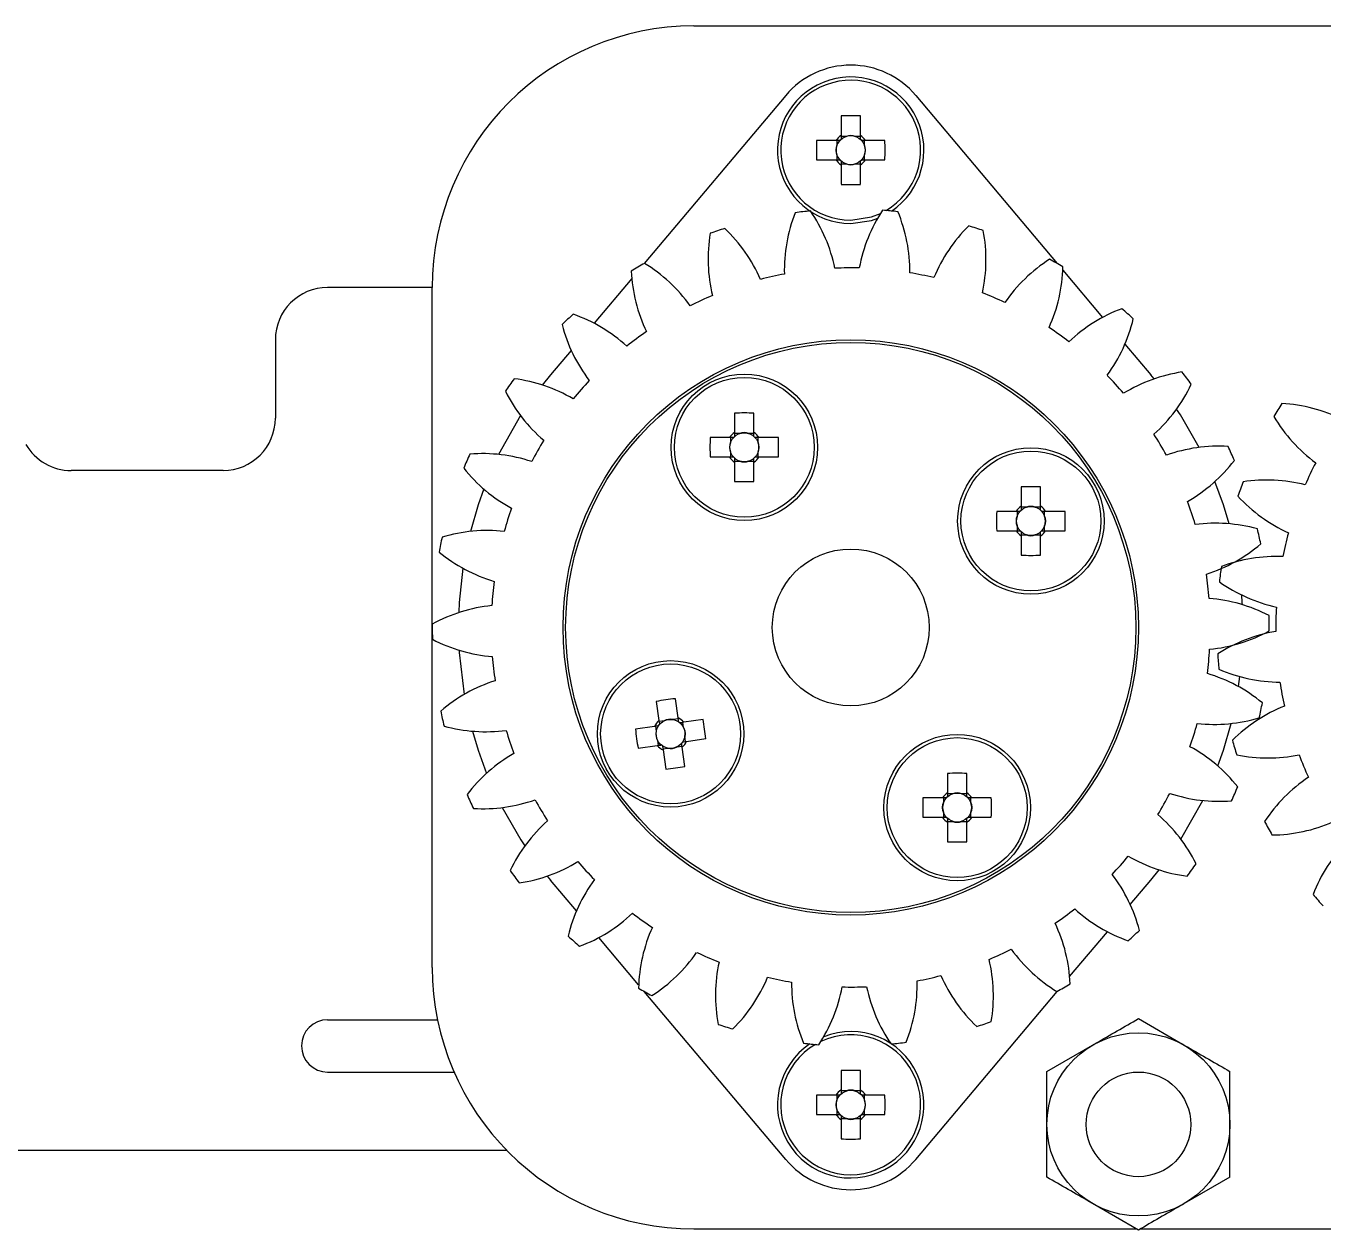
# Model space of a CAD drawing. Header units: millimetres. Extents: x 16604 to 36223, y 4309 to 8014.
# Drawn here: x 19345.87 to 19395.47, y 5282.76 to 5328.8 of the extents above; entities that cross this region are included whole.
import ezdxf

# ---------------------------------------------------------------- set-up
doc = ezdxf.new("R2010")
doc.units = ezdxf.units.MM
doc.layers.get('0').update_dxf_attribs({"lineweight": 35})

msp = doc.modelspace()

# ---------------------------------------------------------------- linework, layer by layer
at = {"color": 7, "linetype": 'Continuous', "lineweight": 25}
for p, q in [((19371.409, 5328.798), (19400.337, 5328.798)), ((19374.922, 5326.141), (19369.516, 5319.716)), ((19379.896, 5326.141), (19385.302, 5319.716)), ((19377.039, 5325.355), (19377.039, 5324.613)), ((19377.779, 5324.613), (19377.779, 5325.355)), ((19376.844, 5324.418), (19376.103, 5324.418)), ((19376.881, 5324.418), (19376.881, 5324.224)), ((19377.233, 5324.576), (19377.039, 5324.576)), ((19377.779, 5324.576), (19377.585, 5324.576)), ((19377.936, 5324.224), (19377.936, 5324.418)), ((19378.715, 5324.418), (19377.974, 5324.418)), ((19376.103, 5323.678), (19376.844, 5323.678)), ((19376.881, 5323.872), (19376.881, 5323.678)), ((19377.936, 5323.678), (19377.936, 5323.872)), ((19377.974, 5323.678), (19378.715, 5323.678)), ((19377.039, 5323.521), (19377.233, 5323.521)), ((19377.039, 5323.483), (19377.039, 5322.742)), ((19377.585, 5323.521), (19377.779, 5323.521)), ((19377.779, 5322.742), (19377.779, 5323.483)), ((19369.038, 5319.147), (19367.594, 5317.431)), ((19385.518, 5319.459), (19387.037, 5317.653)), ((19361.409, 5318.798), (19357.409, 5318.798)), ((19361.409, 5292.798), (19361.409, 5318.798)), ((19355.409, 5316.798), (19355.409, 5313.798)), ((19366.72, 5316.393), (19365.932, 5315.456)), ((19387.894, 5316.635), (19388.886, 5315.456)), ((19365.932, 5315.456), (19365.616, 5315.068)), ((19389.013, 5315.303), (19388.886, 5315.456)), ((19364.783, 5313.897), (19363.946, 5312.413)), ((19372.969, 5313.992), (19372.969, 5313.251)), ((19373.709, 5313.251), (19373.709, 5313.992)), ((19373.164, 5313.213), (19372.969, 5313.213)), ((19373.709, 5313.213), (19373.515, 5313.213)), ((19372.775, 5313.056), (19372.033, 5313.056)), ((19372.812, 5313.056), (19372.812, 5312.862)), ((19373.867, 5312.862), (19373.867, 5313.056)), ((19374.646, 5313.056), (19373.904, 5313.056)), ((19372.033, 5312.316), (19372.775, 5312.316)), ((19372.812, 5312.51), (19372.812, 5312.316)), ((19373.867, 5312.316), (19373.867, 5312.51)), ((19373.904, 5312.316), (19374.646, 5312.316)), ((19353.409, 5311.798), (19347.605, 5311.798)), ((19372.969, 5312.158), (19373.164, 5312.158)), ((19372.969, 5312.121), (19372.969, 5311.379)), ((19373.515, 5312.158), (19373.709, 5312.158)), ((19373.709, 5311.379), (19373.709, 5312.121)), ((19383.927, 5311.174), (19383.927, 5310.432)), ((19384.667, 5310.432), (19384.667, 5311.174)), ((19383.732, 5310.238), (19382.99, 5310.238)), ((19383.769, 5310.238), (19383.769, 5310.043)), ((19384.121, 5310.395), (19383.927, 5310.395)), ((19384.667, 5310.395), (19384.472, 5310.395)), ((19384.824, 5310.043), (19384.824, 5310.238)), ((19385.603, 5310.238), (19384.861, 5310.238)), ((19382.99, 5309.498), (19383.732, 5309.498)), ((19383.769, 5309.692), (19383.769, 5309.498)), ((19383.927, 5309.34), (19384.121, 5309.34)), ((19383.927, 5309.303), (19383.927, 5308.561)), ((19384.472, 5309.34), (19384.667, 5309.34)), ((19384.667, 5308.561), (19384.667, 5309.303)), ((19384.824, 5309.498), (19384.824, 5309.692)), ((19384.861, 5309.498), (19385.603, 5309.498)), ((19392.237, 5303.535), (19392.291, 5303.92)), ((19369.972, 5302.97), (19370.076, 5302.236)), ((19370.808, 5302.34), (19370.704, 5303.074)), ((19370.814, 5302.303), (19370.621, 5302.276)), ((19371.763, 5302.278), (19371.029, 5302.174)), ((19369.91, 5302.016), (19369.176, 5301.911)), ((19369.947, 5302.021), (19369.974, 5301.829)), ((19370.273, 5302.226), (19370.081, 5302.199)), ((19371.019, 5301.977), (19370.992, 5302.169)), ((19369.28, 5301.179), (19370.014, 5301.283)), ((19370.024, 5301.48), (19370.051, 5301.288)), ((19371.096, 5301.436), (19371.068, 5301.629)), ((19371.133, 5301.442), (19371.867, 5301.546)), ((19370.229, 5301.154), (19370.421, 5301.182)), ((19370.234, 5301.117), (19370.339, 5300.383)), ((19370.77, 5301.231), (19370.962, 5301.258)), ((19371.071, 5300.487), (19370.967, 5301.221)), ((19381.109, 5300.217), (19381.109, 5299.475)), ((19381.849, 5299.475), (19381.849, 5300.217)), ((19381.303, 5299.438), (19381.109, 5299.438)), ((19381.849, 5299.438), (19381.654, 5299.438)), ((19380.914, 5299.281), (19380.172, 5299.281)), ((19380.951, 5299.281), (19380.951, 5299.086)), ((19382.006, 5299.086), (19382.006, 5299.281)), ((19382.785, 5299.281), (19382.043, 5299.281)), ((19390.035, 5297.7), (19390.871, 5299.183)), ((19380.172, 5298.541), (19380.914, 5298.541)), ((19380.951, 5298.735), (19380.951, 5298.541)), ((19381.109, 5298.383), (19381.303, 5298.383)), ((19381.109, 5298.346), (19381.109, 5297.604)), ((19381.654, 5298.383), (19381.849, 5298.383)), ((19381.849, 5297.604), (19381.849, 5298.346)), ((19382.006, 5298.541), (19382.006, 5298.735)), ((19382.043, 5298.541), (19382.785, 5298.541)), ((19388.886, 5296.141), (19389.202, 5296.528)), ((19365.805, 5296.293), (19365.932, 5296.141)), ((19366.924, 5294.961), (19365.932, 5296.141)), ((19388.097, 5295.203), (19388.886, 5296.141)), ((19369.3, 5292.138), (19367.781, 5293.943)), ((19385.78, 5292.449), (19387.224, 5294.165)), ((19374.922, 5285.456), (19369.516, 5291.88)), ((19379.896, 5285.456), (19385.302, 5291.88)), ((19357.409, 5290.798), (19361.611, 5290.798)), ((19388.409, 5290.84), (19390.159, 5289.829)), ((19384.909, 5288.819), (19386.659, 5289.829)), ((19357.409, 5288.798), (19362.244, 5288.798)), ((19377.039, 5288.855), (19377.039, 5288.113)), ((19377.779, 5288.113), (19377.779, 5288.855)), ((19376.844, 5287.918), (19376.103, 5287.918)), ((19376.881, 5287.918), (19376.881, 5287.724)), ((19377.233, 5288.076), (19377.039, 5288.076)), ((19377.779, 5288.076), (19377.585, 5288.076)), ((19377.936, 5287.724), (19377.936, 5287.918)), ((19378.715, 5287.918), (19377.974, 5287.918)), ((19376.103, 5287.178), (19376.844, 5287.178)), ((19376.881, 5287.372), (19376.881, 5287.178)), ((19377.039, 5287.021), (19377.233, 5287.021)), ((19377.039, 5286.983), (19377.039, 5286.242)), ((19377.585, 5287.021), (19377.779, 5287.021)), ((19377.779, 5286.242), (19377.779, 5286.983)), ((19377.936, 5287.178), (19377.936, 5287.372)), ((19377.974, 5287.178), (19378.715, 5287.178)), ((19364.268, 5285.798), (19281.409, 5285.798)), ((19391.909, 5284.777), (19390.159, 5283.767)), ((19388.409, 5282.757), (19386.659, 5283.767)), ((19371.409, 5282.798), (19388.337, 5282.798)), ((19388.481, 5282.798), (19400.337, 5282.798))]:
    msp.add_line(p, q, dxfattribs=at)
at = {"color": 8, "linetype": 'Continuous', "lineweight": 25, "flags": 128}
msp.add_lwpolyline([(19377.409, 5321.374), (19378.197, 5321.493), (19378.551, 5321.63)], dxfattribs=at)
at = {"color": 7, "linetype": 'Continuous', "lineweight": 25, "flags": 128}
for points in [[(19377.409, 5321.248), (19378.198, 5321.362), (19378.44, 5321.445)], [(19390.736, 5312.683), (19390.019, 5313.922), (19389.869, 5314.149)], [(19391.876, 5309.762), (19391.657, 5310.488), (19391.333, 5311.376)], [(19363.375, 5311.095), (19363.161, 5310.488), (19362.865, 5309.47)], [(19362.581, 5308.061), (19362.439, 5306.751), (19362.42, 5306.366)], [(19392.384, 5306.668), (19392.379, 5306.751), (19392.357, 5307.041)], [(19362.434, 5304.929), (19362.439, 5304.845), (19362.629, 5303.237)], [(19362.942, 5301.834), (19363.161, 5301.109), (19363.485, 5300.22)], [(19391.443, 5300.502), (19391.657, 5301.109), (19391.953, 5302.126)], [(19364.082, 5298.913), (19364.799, 5297.674), (19364.949, 5297.447)]]:
    msp.add_lwpolyline(points, dxfattribs=at)
at = {"color": 7, "linetype": 'Continuous', "lineweight": 25}
for centre, radius in [((19377.409, 5324.048), 0.556), ((19377.409, 5305.798), 11), ((19377.409, 5305.798), 10.9), ((19373.339, 5312.686), 2.8), ((19373.339, 5312.686), 2.674), ((19373.339, 5312.686), 0.556), ((19384.297, 5309.868), 2.8), ((19384.297, 5309.868), 2.674), ((19384.297, 5309.868), 0.556), ((19377.409, 5305.798), 3), ((19370.521, 5301.729), 2.8), ((19370.521, 5301.729), 2.674), ((19370.521, 5301.729), 0.556), ((19381.479, 5298.911), 2.8), ((19381.479, 5298.911), 2.674), ((19381.479, 5298.911), 0.556), ((19388.409, 5286.798), 3.5), ((19388.409, 5286.798), 2), ((19377.409, 5287.548), 0.556)]:
    msp.add_circle(centre, radius, dxfattribs=at)
for centre, radius, start, end in [((19371.409, 5318.798), 10, 90, 180), ((19377.409, 5324.048), 3.25, 40.0784, 139.9216), ((19377.409, 5324.048), 2.8, 303.8243, 270), ((19377.409, 5314.386), 10.975, 88.068, 91.932), ((19377.409, 5324.048), 0.675, 123.2306, 146.7694), ((19377.409, 5324.048), 0.675, 33.2306, 56.7694), ((19387.071, 5324.048), 10.975, 178.068, 181.932), ((19367.747, 5324.048), 10.975, 358.068, 1.932), ((19377.409, 5324.048), 0.675, 213.2306, 236.7694), ((19377.409, 5324.048), 0.675, 303.2306, 326.7694), ((19377.409, 5333.71), 10.975, 268.068, 271.932), ((19380.87, 5319.462), 6, 158.5441, 181.4411), ((19377.409, 5305.798), 16, 95.5288, 97.6249), ((19370.929, 5318.316), 6, 11.7125, 34.6095), ((19383.635, 5318.444), 6, 146.5441, 169.4411), ((19377.409, 5305.798), 16, 83.5288, 85.6249), ((19373.673, 5319.39), 6, 359.7125, 22.6095), ((19386.129, 5316.873), 6, 134.5441, 157.4411), ((19377.409, 5305.798), 16, 71.5288, 73.6249), ((19377.954, 5319.883), 6, 170.5441, 193.4411), ((19377.409, 5305.798), 16, 107.5288, 109.6249), ((19368.468, 5316.695), 6, 23.7125, 46.6095), ((19376.581, 5319.869), 6, 347.7125, 10.6095), ((19377.409, 5305.798), 16, 119.5288, 121.6249), ((19366.398, 5314.598), 6, 35.7125, 58.6095), ((19388.241, 5314.818), 6, 122.5441, 145.4411), ((19377.409, 5305.798), 16, 59.5288, 61.6249), ((19375.013, 5319.688), 6, 182.5441, 205.4411), ((19377.409, 5305.798), 13.749, 100.6328, 104.5208), ((19377.409, 5305.798), 13.749, 88.6328, 92.5208), ((19377.409, 5305.798), 13.749, 76.6328, 80.5208), ((19379.524, 5319.734), 6, 335.7125, 358.6095), ((19357.409, 5316.798), 2, 90, 180), ((19377.409, 5305.798), 13.749, 112.6328, 116.5208), ((19377.409, 5305.798), 13.749, 64.6328, 68.5208), ((19377.409, 5305.798), 16, 131.5288, 133.6249), ((19364.809, 5312.116), 6, 47.7125, 70.6095), ((19389.879, 5312.369), 6, 110.5441, 133.4411), ((19377.409, 5305.798), 16, 47.5288, 49.6249), ((19372.178, 5318.887), 6, 194.5441, 217.4411), ((19377.409, 5305.798), 13.749, 52.6328, 56.5208), ((19382.376, 5318.99), 6, 323.7125, 346.6095), ((19377.409, 5305.798), 13.749, 124.6328, 128.5208), ((19377.409, 5305.798), 16, 143.5288, 145.6249), ((19363.771, 5309.359), 6, 59.7125, 82.6095), ((19377.409, 5305.798), 13.749, 136.6328, 140.5208), ((19377.409, 5305.798), 13.749, 40.6328, 44.5208), ((19390.973, 5309.633), 6, 98.5441, 121.4411), ((19377.409, 5305.798), 16, 35.5288, 37.6249), ((19369.571, 5317.513), 6, 206.5441, 229.4411), ((19385.01, 5317.669), 6, 311.7125, 334.6095), ((19407.409, 5305.798), 16, 147.6353, 149.7314), ((19393.551, 5308.373), 6, 63.8191, 86.7161), ((19353.409, 5313.798), 2, 270, 0), ((19373.339, 5303.024), 10.975, 88.068, 91.932), ((19398.752, 5316.922), 6, 210.6507, 233.5477), ((19373.339, 5312.686), 0.675, 123.2306, 146.7694), ((19373.339, 5312.686), 0.675, 33.2306, 56.7694), ((19377.409, 5305.798), 13.749, 28.6328, 32.5208), ((19347.605, 5313.798), 2, 210, 270), ((19377.409, 5305.798), 13.749, 148.6328, 152.5208), ((19383.002, 5312.686), 10.975, 178.068, 181.932), ((19363.677, 5312.686), 10.975, 358.068, 1.932), ((19391.474, 5306.729), 6, 86.5441, 109.4411), ((19377.409, 5305.798), 16, 23.5288, 25.6249), ((19377.409, 5305.798), 16, 155.5288, 157.6249), ((19363.328, 5306.445), 6, 71.7125, 94.6095), ((19373.339, 5312.686), 0.675, 213.2306, 236.7694), ((19373.339, 5312.686), 0.675, 303.2306, 326.7694), ((19387.312, 5315.829), 6, 299.7125, 322.6095), ((19367.306, 5315.628), 6, 218.5441, 241.4411), ((19407.409, 5305.798), 13.749, 152.7394, 156.6274), ((19373.339, 5322.348), 10.975, 268.068, 271.932), ((19407.409, 5305.798), 16, 159.6353, 161.7314), ((19393.318, 5305.435), 6, 75.8191, 98.7161), ((19384.297, 5300.206), 10.975, 88.068, 91.932), ((19396.628, 5314.879), 6, 222.6507, 245.5477), ((19377.409, 5305.798), 13.749, 160.6328, 164.5208), ((19393.959, 5309.868), 10.975, 178.068, 181.932), ((19384.297, 5309.868), 0.675, 123.2306, 146.7694), ((19384.297, 5309.868), 0.675, 33.2306, 56.7694), ((19374.634, 5309.868), 10.975, 358.068, 1.932), ((19377.409, 5305.798), 13.749, 16.6328, 20.5208), ((19391.36, 5303.784), 6, 74.5441, 97.4411), ((19377.409, 5305.798), 16, 167.5288, 169.6249), ((19363.502, 5303.504), 6, 83.7125, 106.6095), ((19384.297, 5309.868), 0.675, 213.2306, 236.7694), ((19384.297, 5309.868), 0.675, 303.2306, 326.7694), ((19377.409, 5305.798), 16, 11.5288, 13.6249), ((19407.409, 5305.798), 13.749, 164.7394, 168.6274), ((19389.181, 5313.551), 6, 287.7125, 310.6095), ((19365.483, 5313.312), 6, 230.5441, 253.4411), ((19384.297, 5319.53), 10.975, 268.068, 271.932), ((19393.702, 5302.514), 6, 87.8191, 110.7161), ((19377.409, 5305.798), 13.749, 4.6328, 8.5208), ((19407.409, 5305.798), 16, 171.6353, 173.7314), ((19377.409, 5305.798), 13.749, 172.6328, 176.5208), ((19394.976, 5312.439), 6, 234.6507, 257.5477), ((19390.636, 5300.928), 6, 62.5441, 85.4411), ((19364.283, 5300.662), 6, 95.7125, 118.6095), ((19377.409, 5305.798), 16, 359.5288, 1.6249), ((19407.409, 5305.798), 13.749, 176.7394, 180.6274), ((19377.409, 5305.798), 16, 179.5288, 181.6249), ((19364.182, 5310.669), 6, 242.5441, 265.4411), ((19390.535, 5310.934), 6, 275.7125, 298.6095), ((19394.684, 5299.736), 6, 99.8191, 122.7161), ((19377.409, 5305.798), 13.749, 352.6328, 356.5208), ((19407.409, 5305.798), 16, 183.6353, 185.7314), ((19377.409, 5305.798), 13.749, 184.6328, 188.5208), ((19365.637, 5298.045), 6, 107.7125, 130.6095), ((19389.334, 5298.284), 6, 50.5441, 73.4411), ((19393.867, 5309.709), 6, 246.6507, 269.5477), ((19407.409, 5305.798), 13.749, 188.7394, 192.6274), ((19371.879, 5292.162), 10.975, 96.1438, 100.0078), ((19396.223, 5297.222), 6, 111.8191, 134.7161), ((19377.409, 5305.798), 16, 347.5288, 349.6249), ((19377.409, 5305.798), 16, 191.5288, 193.6249), ((19370.521, 5301.729), 0.675, 41.3064, 64.8452), ((19360.955, 5300.371), 10.975, 6.1438, 10.0078), ((19391.316, 5308.093), 6, 263.7125, 286.6095), ((19363.458, 5307.812), 6, 254.5441, 277.4411), ((19377.409, 5305.798), 13.749, 196.6328, 200.5208), ((19380.088, 5303.086), 10.975, 186.1438, 190.0078), ((19370.521, 5301.729), 0.675, 131.3064, 154.8452), ((19377.409, 5305.798), 13.749, 340.6328, 344.5208), ((19370.521, 5301.729), 0.675, 221.3064, 244.8452), ((19370.521, 5301.729), 0.675, 311.3064, 334.8452), ((19407.409, 5305.798), 16, 195.6353, 197.7314), ((19367.506, 5295.767), 6, 119.7125, 142.6095), ((19387.512, 5295.969), 6, 38.5441, 61.4411), ((19393.35, 5306.808), 6, 258.6507, 281.5477), ((19407.409, 5305.798), 13.749, 200.7394, 204.6274), ((19369.164, 5311.295), 10.975, 276.1438, 280.0078), ((19381.479, 5289.248), 10.975, 88.068, 91.932), ((19398.25, 5295.084), 6, 123.8191, 146.7161), ((19377.409, 5305.798), 16, 203.5288, 205.6249), ((19381.479, 5298.911), 0.675, 123.2306, 146.7694), ((19381.479, 5298.911), 0.675, 33.2306, 56.7694), ((19377.409, 5305.798), 13.749, 328.6328, 332.5208), ((19391.489, 5305.151), 6, 251.7125, 274.6095), ((19377.409, 5305.798), 16, 335.5288, 337.6249), ((19363.344, 5304.868), 6, 266.5441, 289.4411), ((19377.409, 5305.798), 13.749, 208.6328, 212.5208), ((19391.141, 5298.911), 10.975, 178.068, 181.932), ((19371.816, 5298.911), 10.975, 358.068, 1.932), ((19369.808, 5293.928), 6, 131.7125, 154.6095), ((19381.479, 5298.911), 0.675, 213.2306, 236.7694), ((19381.479, 5298.911), 0.675, 303.2306, 326.7694), ((19385.247, 5294.083), 6, 26.5441, 49.4411), ((19407.409, 5305.798), 16, 207.6353, 209.7314), ((19393.447, 5303.863), 6, 270.6507, 293.5477), ((19381.479, 5308.573), 10.975, 268.068, 271.932), ((19400.678, 5293.414), 6, 135.8191, 158.7161), ((19363.845, 5301.964), 6, 278.5441, 301.4411), ((19377.409, 5305.798), 13.749, 220.6328, 224.5208), ((19377.409, 5305.798), 13.749, 316.6328, 320.5208), ((19391.047, 5302.238), 6, 239.7125, 262.6095), ((19377.409, 5305.798), 16, 215.5288, 217.6249), ((19382.64, 5292.709), 6, 14.5441, 37.4411), ((19377.409, 5305.798), 16, 323.5288, 325.6249), ((19372.442, 5292.607), 6, 143.7125, 166.6095), ((19407.409, 5305.798), 16, 219.6353, 221.7314), ((19364.939, 5299.227), 6, 290.5441, 313.4411), ((19377.409, 5305.798), 13.749, 232.6328, 236.5208), ((19377.409, 5305.798), 13.749, 304.6328, 308.5208), ((19390.009, 5299.48), 6, 227.7125, 250.6095), ((19375.294, 5291.862), 6, 155.7125, 178.6095), ((19379.805, 5291.908), 6, 2.5441, 25.4411), ((19377.409, 5305.798), 16, 227.5288, 229.6249), ((19377.409, 5305.798), 16, 311.5288, 313.6249), ((19366.577, 5296.778), 6, 302.5441, 325.4411), ((19377.409, 5305.798), 13.749, 244.6328, 248.5208), ((19377.409, 5305.798), 13.749, 292.6328, 296.5208), ((19388.42, 5296.998), 6, 215.7125, 238.6095), ((19378.237, 5291.727), 6, 167.7125, 190.6095), ((19376.864, 5291.713), 6, 350.5441, 13.4411), ((19371.409, 5292.798), 10, 180, 270), ((19368.689, 5294.723), 6, 314.5441, 337.4411), ((19377.409, 5305.798), 13.749, 256.6328, 260.5208), ((19377.409, 5305.798), 13.749, 280.6328, 284.5208), ((19386.35, 5294.901), 6, 203.7125, 226.6095), ((19377.409, 5305.798), 16, 239.5288, 241.6249), ((19381.145, 5292.207), 6, 179.7125, 202.6095), ((19371.183, 5293.153), 6, 326.5441, 349.4411), ((19377.409, 5305.798), 13.749, 268.6328, 272.5208), ((19383.889, 5293.28), 6, 191.7125, 214.6095), ((19373.948, 5292.134), 6, 338.5441, 1.4411), ((19377.409, 5305.798), 16, 299.5288, 301.6249), ((19357.409, 5289.798), 1, 90, 270), ((19377.409, 5305.798), 16, 251.5288, 253.6249), ((19377.409, 5305.798), 16, 287.5288, 289.6249), ((19377.409, 5287.548), 2.8, 123.8243, 111.6038), ((19377.409, 5305.798), 16, 263.5288, 265.6249), ((19377.409, 5305.798), 16, 275.5288, 277.6249), ((19377.409, 5277.886), 10.975, 88.068, 91.932), ((19387.071, 5287.548), 10.975, 178.068, 181.932), ((19377.409, 5287.548), 0.675, 123.2306, 146.7694), ((19377.409, 5287.548), 0.675, 33.2306, 56.7694), ((19367.747, 5287.548), 10.975, 358.068, 1.932), ((19377.409, 5287.548), 0.675, 213.2306, 236.7694), ((19377.409, 5287.548), 0.675, 303.2306, 326.7694), ((19377.409, 5297.21), 10.975, 268.068, 271.932), ((19377.409, 5287.548), 3.25, 220.0784, 319.9216)]:
    msp.add_arc(centre, radius, start, end, dxfattribs=at)
at = {"color": 8, "linetype": 'Continuous', "lineweight": 25}
for centre, start, end in [((19377.409, 5324.048), 300.3772, 270), ((19377.409, 5287.548), 120.3772, 115.2863)]:
    msp.add_arc(centre, 2.674, start, end, dxfattribs=at)
at = {"color": 7, "linetype": 'Continuous', "lineweight": 25}
for centre, major_axis, start_param, end_param in [((19377.409, 5324.117), (0, 0.492), 5.913772, 6.652598), ((19377.34, 5324.048), (0.492, 0), 2.77218, 3.511006), ((19377.478, 5324.048), (0.492, 0), 5.913772, 6.652598), ((19377.409, 5323.979), (0, 0.492), 2.77218, 3.511006), ((19373.339, 5312.755), (0, 0.492), 5.913772, 6.652598), ((19373.27, 5312.686), (0.492, 0), 2.77218, 3.511006), ((19373.408, 5312.686), (0.492, 0), 5.913772, 6.652598), ((19373.339, 5312.617), (0, 0.492), 2.77218, 3.511006), ((19384.297, 5309.937), (0, 0.492), 5.913772, 6.652598), ((19384.228, 5309.868), (0.492, 0), 2.77218, 3.511006), ((19384.366, 5309.868), (0.492, 0), 5.913772, 6.652598), ((19384.297, 5309.799), (0, 0.492), 2.77218, 3.511006), ((19370.512, 5301.797), (-0.069, 0.487), 5.913772, 6.652598), ((19370.453, 5301.719), (0.487, 0.069), 2.77218, 3.511006), ((19370.59, 5301.738), (0.487, 0.069), 5.913772, 6.652598), ((19370.531, 5301.66), (-0.069, 0.487), 2.77218, 3.511006), ((19381.479, 5298.98), (0, 0.492), 5.913772, 6.652598), ((19381.41, 5298.911), (0.492, 0), 2.77218, 3.511006), ((19381.547, 5298.911), (0.492, 0), 5.913772, 6.652598), ((19381.479, 5298.842), (0, 0.492), 2.77218, 3.511006), ((19377.409, 5287.617), (0, 0.492), 5.913772, 6.652598), ((19377.34, 5287.548), (0.492, 0), 2.77218, 3.511006), ((19377.478, 5287.548), (0.492, 0), 5.913772, 6.652598), ((19377.409, 5287.479), (0, 0.492), 2.77218, 3.511006)]:
    msp.add_ellipse(centre, major_axis=major_axis, ratio=0.990116, start_param=start_param, end_param=end_param, dxfattribs=at)
for points, knots in [([(19377.039, 5324.613), (19377.039, 5324.607), (19377.039, 5324.567), (19377.039, 5324.518), (19377.039, 5324.472), (19377.039, 5324.463)], [0, 0, 0, 0, 0.116743, 0.839382, 1, 1, 1, 1]), ([(19377.779, 5324.463), (19377.779, 5324.472), (19377.779, 5324.518), (19377.779, 5324.567), (19377.779, 5324.607), (19377.779, 5324.613)], [0, 0, 0, 0, 0.160618, 0.883257, 1, 1, 1, 1]), ([(19376.994, 5324.418), (19376.985, 5324.418), (19376.939, 5324.418), (19376.89, 5324.418), (19376.85, 5324.418), (19376.844, 5324.418)], [0, 0, 0, 0, 0.160618, 0.883257, 1, 1, 1, 1]), ([(19377.974, 5324.418), (19377.968, 5324.418), (19377.928, 5324.418), (19377.879, 5324.418), (19377.832, 5324.418), (19377.824, 5324.418)], [0, 0, 0, 0, 0.1167429, 0.8393822, 1, 1, 1, 1]), ([(19376.844, 5323.678), (19376.85, 5323.678), (19376.89, 5323.678), (19376.939, 5323.678), (19376.985, 5323.678), (19376.994, 5323.678)], [0, 0, 0, 0, 0.116743, 0.839382, 1, 1, 1, 1]), ([(19377.039, 5323.633), (19377.039, 5323.625), (19377.039, 5323.578), (19377.039, 5323.529), (19377.039, 5323.489), (19377.039, 5323.483)], [0, 0, 0, 0, 0.1606178, 0.8832571, 1, 1, 1, 1]), ([(19377.779, 5323.483), (19377.779, 5323.489), (19377.779, 5323.529), (19377.779, 5323.578), (19377.779, 5323.625), (19377.779, 5323.633)], [0, 0, 0, 0, 0.116743, 0.839382, 1, 1, 1, 1]), ([(19377.824, 5323.678), (19377.832, 5323.678), (19377.879, 5323.678), (19377.928, 5323.678), (19377.968, 5323.678), (19377.974, 5323.678)], [0, 0, 0, 0, 0.160618, 0.883257, 1, 1, 1, 1]), ([(19372.969, 5313.251), (19372.969, 5313.245), (19372.969, 5313.205), (19372.969, 5313.156), (19372.969, 5313.109), (19372.969, 5313.101)], [0, 0, 0, 0, 0.116743, 0.839382, 1, 1, 1, 1]), ([(19373.709, 5313.101), (19373.709, 5313.109), (19373.709, 5313.156), (19373.709, 5313.205), (19373.709, 5313.245), (19373.709, 5313.251)], [0, 0, 0, 0, 0.160618, 0.883257, 1, 1, 1, 1]), ([(19372.924, 5313.056), (19372.916, 5313.056), (19372.869, 5313.056), (19372.82, 5313.056), (19372.78, 5313.056), (19372.775, 5313.056)], [0, 0, 0, 0, 0.160618, 0.883257, 1, 1, 1, 1]), ([(19373.904, 5313.056), (19373.899, 5313.056), (19373.859, 5313.056), (19373.809, 5313.056), (19373.763, 5313.056), (19373.754, 5313.056)], [0, 0, 0, 0, 0.1167429, 0.8393822, 1, 1, 1, 1]), ([(19372.775, 5312.316), (19372.78, 5312.316), (19372.82, 5312.316), (19372.869, 5312.316), (19372.916, 5312.316), (19372.924, 5312.316)], [0, 0, 0, 0, 0.116743, 0.839382, 1, 1, 1, 1]), ([(19372.969, 5312.271), (19372.969, 5312.262), (19372.969, 5312.216), (19372.969, 5312.167), (19372.969, 5312.127), (19372.969, 5312.121)], [0, 0, 0, 0, 0.1606178, 0.8832571, 1, 1, 1, 1]), ([(19373.709, 5312.121), (19373.709, 5312.127), (19373.709, 5312.167), (19373.709, 5312.216), (19373.709, 5312.262), (19373.709, 5312.271)], [0, 0, 0, 0, 0.116743, 0.839382, 1, 1, 1, 1]), ([(19373.754, 5312.316), (19373.763, 5312.316), (19373.809, 5312.316), (19373.859, 5312.316), (19373.899, 5312.316), (19373.904, 5312.316)], [0, 0, 0, 0, 0.160618, 0.883257, 1, 1, 1, 1]), ([(19383.882, 5310.238), (19383.873, 5310.238), (19383.826, 5310.238), (19383.777, 5310.238), (19383.737, 5310.238), (19383.732, 5310.238)], [0, 0, 0, 0, 0.160618, 0.883257, 1, 1, 1, 1]), ([(19383.927, 5310.432), (19383.927, 5310.427), (19383.927, 5310.387), (19383.927, 5310.338), (19383.927, 5310.291), (19383.927, 5310.283)], [0, 0, 0, 0, 0.116743, 0.839382, 1, 1, 1, 1]), ([(19384.667, 5310.283), (19384.667, 5310.291), (19384.667, 5310.338), (19384.667, 5310.387), (19384.667, 5310.427), (19384.667, 5310.432)], [0, 0, 0, 0, 0.160618, 0.883257, 1, 1, 1, 1]), ([(19384.861, 5310.238), (19384.856, 5310.238), (19384.816, 5310.238), (19384.767, 5310.238), (19384.72, 5310.238), (19384.712, 5310.238)], [0, 0, 0, 0, 0.1167429, 0.8393822, 1, 1, 1, 1]), ([(19383.732, 5309.498), (19383.737, 5309.498), (19383.777, 5309.498), (19383.826, 5309.498), (19383.873, 5309.498), (19383.882, 5309.498)], [0, 0, 0, 0, 0.116743, 0.839382, 1, 1, 1, 1]), ([(19383.927, 5309.453), (19383.927, 5309.444), (19383.927, 5309.398), (19383.927, 5309.349), (19383.927, 5309.309), (19383.927, 5309.303)], [0, 0, 0, 0, 0.1606178, 0.8832571, 1, 1, 1, 1]), ([(19384.667, 5309.303), (19384.667, 5309.309), (19384.667, 5309.349), (19384.667, 5309.398), (19384.667, 5309.444), (19384.667, 5309.453)], [0, 0, 0, 0, 0.116743, 0.839382, 1, 1, 1, 1]), ([(19384.712, 5309.498), (19384.72, 5309.498), (19384.767, 5309.498), (19384.816, 5309.498), (19384.856, 5309.498), (19384.861, 5309.498)], [0, 0, 0, 0, 0.160618, 0.883257, 1, 1, 1, 1]), ([(19370.829, 5302.192), (19370.828, 5302.2), (19370.822, 5302.246), (19370.815, 5302.295), (19370.809, 5302.334), (19370.808, 5302.34)], [0, 0, 0, 0, 0.160618, 0.883257, 1, 1, 1, 1]), ([(19370.059, 5302.037), (19370.05, 5302.035), (19370.004, 5302.029), (19369.955, 5302.022), (19369.916, 5302.016), (19369.91, 5302.016)], [0, 0, 0, 0, 0.160618, 0.883257, 1, 1, 1, 1]), ([(19370.076, 5302.236), (19370.076, 5302.23), (19370.082, 5302.191), (19370.089, 5302.142), (19370.096, 5302.096), (19370.097, 5302.088)], [0, 0, 0, 0, 0.116743, 0.839382, 1, 1, 1, 1]), ([(19371.029, 5302.174), (19371.023, 5302.174), (19370.983, 5302.168), (19370.935, 5302.161), (19370.889, 5302.154), (19370.88, 5302.153)], [0, 0, 0, 0, 0.1167429, 0.8393822, 1, 1, 1, 1]), ([(19370.014, 5301.283), (19370.02, 5301.284), (19370.059, 5301.289), (19370.108, 5301.296), (19370.154, 5301.303), (19370.162, 5301.304)], [0, 0, 0, 0, 0.116743, 0.839382, 1, 1, 1, 1]), ([(19370.967, 5301.221), (19370.966, 5301.227), (19370.961, 5301.267), (19370.954, 5301.315), (19370.947, 5301.361), (19370.946, 5301.37)], [0, 0, 0, 0, 0.1167429, 0.8393822, 1, 1, 1, 1]), ([(19370.984, 5301.421), (19370.993, 5301.422), (19371.039, 5301.428), (19371.087, 5301.435), (19371.127, 5301.441), (19371.133, 5301.442)], [0, 0, 0, 0, 0.160618, 0.883257, 1, 1, 1, 1]), ([(19370.213, 5301.266), (19370.215, 5301.257), (19370.221, 5301.211), (19370.228, 5301.163), (19370.234, 5301.123), (19370.234, 5301.117)], [0, 0, 0, 0, 0.160618, 0.883257, 1, 1, 1, 1]), ([(19381.109, 5299.475), (19381.109, 5299.47), (19381.109, 5299.43), (19381.109, 5299.381), (19381.109, 5299.334), (19381.109, 5299.326)], [0, 0, 0, 0, 0.116743, 0.839382, 1, 1, 1, 1]), ([(19381.849, 5299.326), (19381.849, 5299.334), (19381.849, 5299.381), (19381.849, 5299.43), (19381.849, 5299.47), (19381.849, 5299.475)], [0, 0, 0, 0, 0.160618, 0.883257, 1, 1, 1, 1]), ([(19381.063, 5299.281), (19381.055, 5299.281), (19381.008, 5299.281), (19380.959, 5299.281), (19380.919, 5299.281), (19380.914, 5299.281)], [0, 0, 0, 0, 0.160618, 0.883257, 1, 1, 1, 1]), ([(19382.043, 5299.281), (19382.038, 5299.281), (19381.998, 5299.281), (19381.949, 5299.281), (19381.902, 5299.281), (19381.894, 5299.281)], [0, 0, 0, 0, 0.1167429, 0.8393822, 1, 1, 1, 1]), ([(19380.914, 5298.541), (19380.919, 5298.541), (19380.959, 5298.541), (19381.008, 5298.541), (19381.055, 5298.541), (19381.063, 5298.541)], [0, 0, 0, 0, 0.116743, 0.839382, 1, 1, 1, 1]), ([(19381.109, 5298.496), (19381.109, 5298.487), (19381.109, 5298.441), (19381.109, 5298.391), (19381.109, 5298.351), (19381.109, 5298.346)], [0, 0, 0, 0, 0.1606178, 0.8832571, 1, 1, 1, 1]), ([(19381.849, 5298.346), (19381.849, 5298.351), (19381.849, 5298.391), (19381.849, 5298.441), (19381.849, 5298.487), (19381.849, 5298.496)], [0, 0, 0, 0, 0.116743, 0.839382, 1, 1, 1, 1]), ([(19381.894, 5298.541), (19381.902, 5298.541), (19381.949, 5298.541), (19381.998, 5298.541), (19382.038, 5298.541), (19382.043, 5298.541)], [0, 0, 0, 0, 0.160618, 0.883257, 1, 1, 1, 1]), ([(19386.659, 5289.829), (19386.7, 5289.853), (19387.291, 5290.194), (19387.87, 5290.529), (19388.409, 5290.84)], [0, 0, 0, 0, 0.070174, 1, 1, 1, 1]), ([(19390.159, 5289.829), (19390.2, 5289.805), (19390.791, 5289.464), (19391.37, 5289.13), (19391.909, 5288.819)], [0, 0, 0, 0, 0.070174, 1, 1, 1, 1]), ([(19384.909, 5286.798), (19384.909, 5286.982), (19384.909, 5287.666), (19384.909, 5288.332), (19384.909, 5288.819)], [0, 0, 0, 0, 0.268634, 1, 1, 1, 1]), ([(19391.909, 5286.798), (19391.909, 5286.982), (19391.909, 5287.666), (19391.909, 5288.332), (19391.909, 5288.819)], [0, 0, 0, 0, 0.268634, 1, 1, 1, 1]), ([(19376.994, 5287.918), (19376.985, 5287.918), (19376.939, 5287.918), (19376.89, 5287.918), (19376.85, 5287.918), (19376.844, 5287.918)], [0, 0, 0, 0, 0.160618, 0.883257, 1, 1, 1, 1]), ([(19377.039, 5288.113), (19377.039, 5288.107), (19377.039, 5288.067), (19377.039, 5288.018), (19377.039, 5287.972), (19377.039, 5287.963)], [0, 0, 0, 0, 0.116743, 0.839382, 1, 1, 1, 1]), ([(19377.779, 5287.963), (19377.779, 5287.972), (19377.779, 5288.018), (19377.779, 5288.067), (19377.779, 5288.107), (19377.779, 5288.113)], [0, 0, 0, 0, 0.160618, 0.883257, 1, 1, 1, 1]), ([(19377.974, 5287.918), (19377.968, 5287.918), (19377.928, 5287.918), (19377.879, 5287.918), (19377.832, 5287.918), (19377.824, 5287.918)], [0, 0, 0, 0, 0.1167429, 0.8393822, 1, 1, 1, 1]), ([(19376.844, 5287.178), (19376.85, 5287.178), (19376.89, 5287.178), (19376.939, 5287.178), (19376.985, 5287.178), (19376.994, 5287.178)], [0, 0, 0, 0, 0.116743, 0.839382, 1, 1, 1, 1]), ([(19377.039, 5287.133), (19377.039, 5287.125), (19377.039, 5287.078), (19377.039, 5287.029), (19377.039, 5286.989), (19377.039, 5286.983)], [0, 0, 0, 0, 0.1606178, 0.8832571, 1, 1, 1, 1]), ([(19377.779, 5286.983), (19377.779, 5286.989), (19377.779, 5287.029), (19377.779, 5287.078), (19377.779, 5287.125), (19377.779, 5287.133)], [0, 0, 0, 0, 0.116743, 0.839382, 1, 1, 1, 1]), ([(19377.824, 5287.178), (19377.832, 5287.178), (19377.879, 5287.178), (19377.928, 5287.178), (19377.968, 5287.178), (19377.974, 5287.178)], [0, 0, 0, 0, 0.160618, 0.883257, 1, 1, 1, 1]), ([(19384.909, 5284.777), (19384.909, 5284.947), (19384.909, 5285.606), (19384.909, 5286.29), (19384.909, 5286.798)], [0, 0, 0, 0, 0.257551, 1, 1, 1, 1]), ([(19391.909, 5284.777), (19391.909, 5284.947), (19391.909, 5285.606), (19391.909, 5286.29), (19391.909, 5286.798)], [0, 0, 0, 0, 0.257551, 1, 1, 1, 1]), ([(19386.659, 5283.767), (19386.617, 5283.791), (19386.027, 5284.132), (19385.447, 5284.467), (19384.909, 5284.777)], [0, 0, 0, 0, 0.070174, 1, 1, 1, 1]), ([(19390.159, 5283.767), (19390.117, 5283.743), (19389.527, 5283.402), (19388.947, 5283.068), (19388.409, 5282.757)], [0, 0, 0, 0, 0.070174, 1, 1, 1, 1])]:
    msp.add_open_spline(points, degree=3, knots=knots, dxfattribs=at)

doc.saveas('drawing.dxf')
